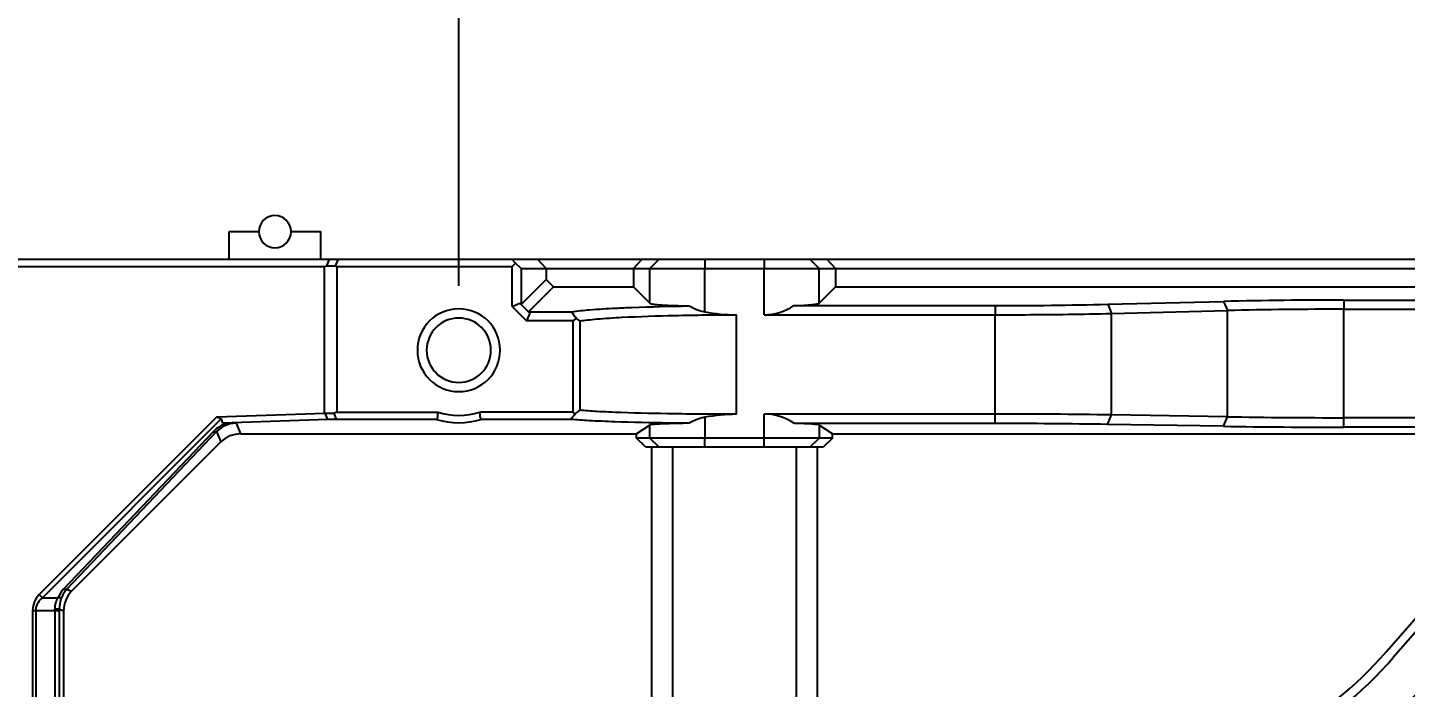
# Model space of a CAD drawing. Header units: millimetres. Extents: x -1070 to 42146, y 1440 to 12921.
# Drawn here: x 2085.7 to 2235.6, y 3474.9 to 3546.6 of the extents above; entities that cross this region are included whole.
import ezdxf

# ---------------------------------------------------------------- set-up
doc = ezdxf.new("R2010")
doc.units = ezdxf.units.MM
doc.layers.add('DIM', color=4, linetype='Continuous')
doc.layers.add('n', color=7, linetype='Continuous')
doc.styles.get("Standard").update_dxf_attribs({"font": 'arial.ttf'})
doc.dimstyles.new('ISO-200', dxfattribs={"dimtxt": 30, "dimasz": 25, "dimexe": 1.25, "dimexo": 5, "dimgap": 5, "dimtad": 1, "dimtoh": 1, "dimdec": 1, "dimdsep": 46, "dimtxsty": 'Standard', "dimcen": 2.5, "dimadec": 0, "dimazin": 0, "dimtfac": 1, "dimtdec": 1, "dimtmove": 0, "dimatfit": 3, "dimfxl": 1, "dimarcsym": 0})

# ---------------------------------------------------------------- blocks, each defined once
blk = doc.blocks.new('*D64')
at = {"layer": 'Defpoints', "color": 0, "transparency": 16777216}
for p in [(2482.58, 3665.63), (2132.58, 3513.54), (2482.58, 3513.54)]:
    blk.add_point(p, dxfattribs=at)
at = {"layer": 'DIM', "color": 0, "lineweight": -2, "transparency": 16777216}
for p, q in [((2132.58, 3518.54), (2132.58, 3666.88)), ((2157.58, 3665.63), (2457.58, 3665.63)), ((2482.58, 3518.54), (2482.58, 3666.88))]:
    blk.add_line(p, q, dxfattribs=at)
at = {"layer": 'DIM', "color": 0, "transparency": 16777216}
for points in [[(2157.58, 3669.79), (2157.58, 3661.46), (2132.58, 3665.63)], [(2457.58, 3669.79), (2457.58, 3661.46), (2482.58, 3665.63)]]:
    blk.add_solid(points, dxfattribs=at)
at = {"layer": 'DIM', "color": 0, "lineweight": -3, "transparency": 16777216, "insert": (2292.9, 3709.47), "char_height": 30, "attachment_point": 2}
blk.add_mtext('350 [1\'-1 3/4"]', dxfattribs=at)
blk = doc.blocks.new('*D65')
at = {"layer": 'Defpoints', "color": 0, "transparency": 16777216}
for p in [(2537.58, 3764.4), (2077.58, 3416.54), (2537.58, 3416.54)]:
    blk.add_point(p, dxfattribs=at)
at = {"layer": 'DIM', "color": 0, "lineweight": -2, "transparency": 16777216}
for p, q in [((2077.58, 3421.54), (2077.58, 3765.65)), ((2537.58, 3421.54), (2537.58, 3765.65)), ((2102.58, 3764.4), (2512.58, 3764.4))]:
    blk.add_line(p, q, dxfattribs=at)
at = {"layer": 'DIM', "color": 0, "transparency": 16777216}
for points in [[(2102.58, 3768.56), (2102.58, 3760.23), (2077.58, 3764.4)], [(2512.58, 3768.56), (2512.58, 3760.23), (2537.58, 3764.4)]]:
    blk.add_solid(points, dxfattribs=at)
at = {"layer": 'DIM', "color": 0, "lineweight": -3, "transparency": 16777216, "insert": (2309.75, 3808.24), "char_height": 30, "attachment_point": 2}
blk.add_mtext('460 [1\'-6 1/8"]', dxfattribs=at)

msp = doc.modelspace()

# ---------------------------------------------------------------- linework, layer by layer
at = {"layer": 'n', "color": 7, "linetype": 'Continuous', "lineweight": -3, "true_color": 0xffffff}
for p, q in [((2107.583, 3521.441), (2107.583, 3524.441)), ((2107.583, 3524.441), (2110.833, 3524.441)), ((2114.333, 3524.441), (2117.583, 3524.441)), ((2117.583, 3521.441), (2117.583, 3524.441)), ((2064.556, 3520.641), (2117.985, 3520.641)), ((2065.121, 3521.441), (2107.483, 3521.441)), ((2107.483, 3521.441), (2108.583, 3521.441)), ((2108.583, 3521.441), (2116.583, 3521.441)), ((2116.583, 3521.441), (2117.683, 3521.441)), ((2117.683, 3521.441), (2118.482, 3521.441)), ((2117.985, 3520.641), (2118.185, 3520.724)), ((2117.985, 3504.708), (2117.985, 3520.641)), ((2118.482, 3521.441), (2118.185, 3520.724)), ((2118.185, 3520.724), (2119.151, 3520.724)), ((2118.482, 3521.441), (2119.448, 3521.441)), ((2119.448, 3521.441), (2119.151, 3520.724)), ((2119.151, 3520.724), (2119.351, 3520.641)), ((2119.351, 3520.641), (2138.377, 3520.641)), ((2119.351, 3504.82), (2119.351, 3520.641)), ((2119.448, 3521.441), (2138.367, 3521.441)), ((2138.367, 3521.441), (2141.134, 3521.441)), ((2138.771, 3521.015), (2138.367, 3521.441)), ((2138.377, 3520.641), (2138.771, 3521.015)), ((2138.377, 3516.303), (2138.377, 3520.641)), ((2139.376, 3520.441), (2138.771, 3521.015)), ((2139.376, 3520.441), (2142.083, 3520.441)), ((2139.376, 3520.441), (2139.376, 3516.535)), ((2141.134, 3521.441), (2152.532, 3521.441)), ((2142.083, 3520.441), (2141.134, 3521.441)), ((2142.083, 3520.441), (2151.583, 3520.441)), ((2142.083, 3520.441), (2142.083, 3519.242)), ((2151.583, 3520.441), (2152.532, 3521.441)), ((2151.583, 3520.441), (2153.376, 3520.441)), ((2151.583, 3520.441), (2151.583, 3518.441)), ((2152.532, 3521.441), (2154.375, 3521.441)), ((2154.375, 3521.441), (2153.376, 3520.441)), ((2153.376, 3516.648), (2153.376, 3520.441)), ((2153.376, 3520.441), (2159.368, 3520.441)), ((2154.375, 3521.441), (2159.368, 3521.441)), ((2159.368, 3521.441), (2165.798, 3521.441)), ((2159.368, 3521.441), (2159.368, 3520.441)), ((2159.368, 3520.441), (2165.798, 3520.441)), ((2159.368, 3515.722), (2159.368, 3520.441)), ((2165.798, 3521.441), (2170.791, 3521.441)), ((2165.798, 3521.441), (2165.798, 3520.441)), ((2165.798, 3515.401), (2165.798, 3520.441)), ((2165.798, 3520.441), (2171.79, 3520.441)), ((2170.791, 3521.441), (2172.634, 3521.441)), ((2170.791, 3521.441), (2171.79, 3520.441)), ((2171.79, 3520.441), (2173.583, 3520.441)), ((2171.79, 3516.648), (2171.79, 3520.441)), ((2172.634, 3521.441), (2284.593, 3521.441)), ((2173.583, 3520.441), (2172.634, 3521.441)), ((2173.583, 3520.441), (2284.593, 3520.441)), ((2173.583, 3520.441), (2173.583, 3518.441)), ((2139.376, 3516.535), (2142.083, 3519.242)), ((2142.083, 3519.242), (2142.884, 3518.441)), ((2140.177, 3515.734), (2142.884, 3518.441)), ((2142.884, 3518.441), (2151.583, 3518.441)), ((2151.583, 3518.441), (2153.376, 3516.648)), ((2171.79, 3516.648), (2173.583, 3518.441)), ((2173.583, 3518.441), (2284.593, 3518.441)), ((2138.377, 3516.303), (2139.218, 3516.677)), ((2138.377, 3516.303), (2139.945, 3514.735)), ((2139.376, 3516.535), (2139.218, 3516.677)), ((2139.218, 3516.677), (2140.319, 3515.576)), ((2140.177, 3515.734), (2144.86, 3515.734)), ((2140.319, 3515.576), (2140.177, 3515.734)), ((2169.034, 3516.399), (2190.932, 3516.399)), ((2190.932, 3516.399), (2190.932, 3515.401)), ((2203.188, 3516.542), (2215.794, 3516.85)), ((2203.188, 3516.542), (2203.611, 3515.543)), ((2203.611, 3515.543), (2216.217, 3515.851)), ((2215.794, 3516.85), (2216.217, 3515.851)), ((2216.217, 3504.304), (2216.217, 3515.851)), ((2228.896, 3517.002), (2300.812, 3517.002)), ((2228.896, 3517.002), (2228.896, 3516.003)), ((2228.896, 3516.003), (2305.061, 3516.003)), ((2228.896, 3504.202), (2228.896, 3516.003)), ((2140.319, 3515.576), (2139.945, 3514.735)), ((2145.002, 3514.735), (2139.945, 3514.735)), ((2145.358, 3515.003), (2145.002, 3514.735)), ((2145.002, 3514.735), (2145.002, 3504.82)), ((2145.759, 3514.728), (2145.759, 3505.018)), ((2162.785, 3504.569), (2162.785, 3515.401)), ((2165.798, 3515.401), (2190.932, 3515.401)), ((2190.932, 3504.604), (2190.932, 3515.401)), ((2203.611, 3504.509), (2203.611, 3515.543)), ((2106.271, 3504.299), (2086.936, 3484.964)), ((2106.716, 3504.061), (2087.278, 3484.623)), ((2106.271, 3504.299), (2118.064, 3504.711)), ((2106.271, 3504.299), (2106.716, 3504.061)), ((2106.716, 3504.061), (2106.882, 3503.606)), ((2118.345, 3504.006), (2106.882, 3503.606)), ((2117.985, 3504.708), (2119.032, 3504.683)), ((2118.345, 3504.006), (2118.064, 3504.711)), ((2119.297, 3504.02), (2118.345, 3504.006)), ((2119.351, 3504.82), (2119.032, 3504.683)), ((2119.297, 3504.02), (2119.032, 3504.683)), ((2130.164, 3504.02), (2119.297, 3504.02)), ((2119.351, 3504.82), (2130.294, 3504.82)), ((2145.002, 3504.82), (2134.871, 3504.82)), ((2144.793, 3504.02), (2135.002, 3504.02)), ((2145.002, 3504.82), (2145.233, 3504.649)), ((2159.368, 3504.248), (2159.368, 3501.991)), ((2190.932, 3504.604), (2165.798, 3504.604)), ((2165.798, 3501.991), (2165.798, 3504.604)), ((2190.932, 3503.569), (2190.932, 3504.604)), ((2203.173, 3503.474), (2203.611, 3504.509)), ((2216.217, 3504.304), (2203.611, 3504.509)), ((2215.779, 3503.269), (2216.217, 3504.304)), ((2386.27, 3504.202), (2228.896, 3504.202)), ((2228.896, 3503.167), (2228.896, 3504.202)), ((2105.887, 3502.684), (2089.585, 3485.535)), ((2106.24, 3502.684), (2089.939, 3485.535)), ((2106.24, 3502.684), (2106.705, 3501.563)), ((2107.387, 3503.606), (2106.882, 3503.606)), ((2108.345, 3503.599), (2108.825, 3502.441)), ((2108.825, 3502.441), (2151.929, 3502.441)), ((2153.376, 3503.405), (2151.929, 3502.441)), ((2151.929, 3501.991), (2151.929, 3502.441)), ((2153.376, 3501.991), (2153.376, 3503.405)), ((2190.932, 3503.569), (2169.114, 3503.569)), ((2173.237, 3502.441), (2171.79, 3503.405)), ((2171.79, 3503.405), (2171.79, 3501.991)), ((2173.237, 3502.441), (2254.103, 3502.441)), ((2173.237, 3501.991), (2173.237, 3502.441)), ((2215.779, 3503.269), (2203.173, 3503.474)), ((2386.27, 3503.167), (2228.896, 3503.167)), ((2233.513, 3478.755), (2254.103, 3502.441)), ((2255.428, 3502.441), (2234.268, 3478.099)), ((2090.461, 3485.319), (2106.705, 3501.563)), ((2153.376, 3501.991), (2151.929, 3501.991)), ((2152.93, 3500.991), (2151.929, 3501.991)), ((2153.538, 3500.991), (2152.93, 3500.991)), ((2159.368, 3501.991), (2153.376, 3501.991)), ((2154.375, 3500.991), (2153.376, 3501.991)), ((2154.375, 3500.991), (2153.538, 3500.991)), ((2153.538, 3500.991), (2153.538, 3464.441)), ((2159.368, 3500.991), (2154.375, 3500.991)), ((2155.847, 3500.991), (2155.847, 3464.441)), ((2165.798, 3501.991), (2159.368, 3501.991)), ((2159.368, 3500.991), (2159.368, 3501.991)), ((2165.798, 3500.991), (2159.368, 3500.991)), ((2165.798, 3500.991), (2165.798, 3501.991)), ((2171.79, 3501.991), (2165.798, 3501.991)), ((2170.791, 3500.991), (2165.798, 3500.991)), ((2169.319, 3464.441), (2169.319, 3500.991)), ((2170.791, 3500.991), (2171.79, 3501.991)), ((2171.628, 3500.991), (2170.791, 3500.991)), ((2172.236, 3500.991), (2171.628, 3500.991)), ((2171.628, 3464.441), (2171.628, 3500.991)), ((2173.237, 3501.991), (2171.79, 3501.991)), ((2173.237, 3501.991), (2172.236, 3500.991)), ((2087.278, 3484.623), (2086.936, 3484.964)), ((2087.278, 3484.623), (2088.967, 3484.623)), ((2089.939, 3485.535), (2090.461, 3485.319)), ((2086.209, 3483.209), (2086.209, 3434.955)), ((2086.551, 3483.209), (2086.209, 3483.209)), ((2086.551, 3483.209), (2086.551, 3434.592)), ((2088.618, 3483.209), (2086.551, 3483.209)), ((2088.618, 3483.209), (2088.618, 3440.041)), ((2089.118, 3483.209), (2088.618, 3483.209)), ((2089.118, 3483.392), (2089.583, 3483.199)), ((2089.118, 3483.209), (2089.118, 3440.041)), ((2089.583, 3483.199), (2089.583, 3440.041))]:
    msp.add_line(p, q, dxfattribs=at)
for centre, radius, start, end in [((2112.583, 3524.441), 1.75, 0, 180), ((2112.583, 3524.441), 1.75, 180, 0), ((2132.583, 3511.541), 4.5, 0, 180), ((2200.764, 3553.314), 67.362, 213.9097, 214.66197), ((2191.028, 4035.639), 519.24, 269.98941, 271.34192), ((2228.49, 2988.01), 528.992, 89.9561, 91.37523), ((2228.504, 3020.527), 495.476, 89.95472, 91.42098), ((2132.583, 3511.541), 3.5, 0, 180), ((2164.006, 3541.754), 32.609, 235.1192, 235.97317), ((2132.583, 3511.541), 4.5, 180, 0), ((2132.583, 3511.541), 3.5, 180, 0), ((2132.583, 3511.541), 7.9, 252.19458, 287.80541), ((2132.583, 3511.541), 7.1, 251.20012, 288.79851), ((2198.806, 3466.646), 65.682, 144.64929, 145.31864), ((2164.831, 3477.3), 33.645, 124.5322, 125.62547), ((2191.324, 2708.868), 795.736, 89.115282, 90.028217), ((2228.963, 4304.239), 800.037, 269.087114, 269.995145), ((2107.384, 3436.452), 67.154, 89.18022, 89.99786), ((2191.311, 2761.939), 741.629, 89.083574, 90.029305), ((2228.792, 4336.94), 833.773, 269.105758, 270.007121), ((2092.029, 3483.213), 3.371, 136.46254, 155.27842), ((2092.03, 3483.565), 2.874, 136.70953, 155.61105), ((2042.936, 3483.209), 45.683, 359.99985, 0.18355), ((2017.856, 3483.209), 71.262, 359.99976, 0.14696), ((2201.815, 3506.309), 42, 278, 319), ((2201.815, 3506.309), 43, 278, 319), ((2201.815, 3506.309), 47.5, 278, 319)]:
    msp.add_arc(centre, radius, start, end, dxfattribs=at)
for centre, major_axis, ratio, start_param, end_param in [((2165.798, 3521.723), (0, 6.323), 0.9489646, -3.1415927, -2.57188), ((2165.798, 3516.664), (6, 0), 0.0524078, -1.0010837, -0.0523599), ((2165.798, 3498.39), (0, 6.213), 0.9656888, -0.5855018, 0), ((2108.826, 3499.439), (-1.149, 2.774), 0.9992864, -0.3924468, 0.3924468), ((2165.798, 3503.394), (6, 0), 0.0349208, 0.0523599, 0.9852945), ((2092.585, 3483.197), (2.774, -1.149), 0.9992864, 2.7491459, 3.5340394)]:
    msp.add_ellipse(centre, major_axis=major_axis, ratio=ratio, start_param=start_param, end_param=end_param, dxfattribs=at)
for points, knots in [([(2144.86, 3515.734), (2145.508, 3515.83), (2147.105, 3515.979), (2148.704, 3516.076), (2149.649, 3516.123)], [0, 0, 0, 0, 0.4093741, 1, 1, 1, 1]), ([(2149.649, 3516.123), (2150.241, 3516.153), (2152.913, 3516.269), (2155.587, 3516.332), (2157.668, 3516.363)], [0, 0, 0, 0, 0.2215939, 1, 1, 1, 1]), ([(2153.376, 3516.648), (2153.387, 3516.636), (2153.428, 3516.618), (2153.505, 3516.596), (2153.618, 3516.573), (2153.833, 3516.54), (2154.183, 3516.504), (2154.693, 3516.465), (2155.314, 3516.431), (2156.031, 3516.401), (2156.826, 3516.378), (2157.381, 3516.367), (2157.668, 3516.363)], [0, 0, 0, 0, 0.0111906, 0.0298993, 0.0563727, 0.0905968, 0.1817094, 0.3011638, 0.4463427, 0.6139591, 0.8002227, 1, 1, 1, 1]), ([(2157.668, 3516.363), (2157.798, 3516.288), (2158.335, 3516.006), (2158.918, 3515.805), (2159.368, 3515.722)], [0, 0, 0, 0, 0.2468188, 1, 1, 1, 1]), ([(2145.759, 3514.728), (2146.029, 3514.772), (2146.649, 3514.851), (2148.175, 3514.998), (2149.433, 3515.077), (2150.34, 3515.124)], [0, 0, 0, 0, 0.1787315, 0.407303, 1, 1, 1, 1]), ([(2150.34, 3515.124), (2152.252, 3515.223), (2156.4, 3515.36), (2160.549, 3515.401), (2162.785, 3515.401)], [0, 0, 0, 0, 0.4612655, 1, 1, 1, 1]), ([(2190.932, 3515.401), (2192.021, 3515.401), (2196.247, 3515.414), (2200.474, 3515.468), (2203.611, 3515.543)], [0, 0, 0, 0, 0.2575792, 1, 1, 1, 1]), ([(2130.294, 3504.82), (2130.29, 3504.752), (2130.28, 3504.634), (2130.279, 3504.465), (2130.282, 3504.259), (2130.22, 3504.108), (2130.164, 3504.02)], [0, 0, 0, 0, 0.2473402, 0.4330527, 0.6185847, 1, 1, 1, 1]), ([(2134.871, 3504.82), (2134.875, 3504.752), (2134.885, 3504.634), (2134.886, 3504.465), (2134.884, 3504.259), (2134.946, 3504.108), (2135.002, 3504.02)], [0, 0, 0, 0, 0.2473191, 0.4330255, 0.6185478, 1, 1, 1, 1]), ([(2149.559, 3503.757), (2148.615, 3503.789), (2147.025, 3503.854), (2145.436, 3503.954), (2144.793, 3504.02)], [0, 0, 0, 0, 0.5936572, 1, 1, 1, 1]), ([(2150.255, 3504.756), (2149.366, 3504.788), (2147.866, 3504.853), (2146.367, 3504.952), (2145.759, 3505.018)], [0, 0, 0, 0, 0.5926267, 1, 1, 1, 1]), ([(2157.638, 3503.595), (2156.898, 3503.602), (2154.205, 3503.635), (2151.512, 3503.691), (2149.559, 3503.757)], [0, 0, 0, 0, 0.274615, 1, 1, 1, 1]), ([(2162.785, 3504.569), (2160.531, 3504.569), (2156.354, 3504.596), (2152.178, 3504.69), (2150.255, 3504.756)], [0, 0, 0, 0, 0.5394718, 1, 1, 1, 1]), ([(2159.368, 3504.248), (2159.214, 3504.22), (2158.612, 3504.076), (2158.039, 3503.824), (2157.638, 3503.595)], [0, 0, 0, 0, 0.2530456, 1, 1, 1, 1]), ([(2107.387, 3503.606), (2107.09, 3503.518), (2106.544, 3503.269), (2106.082, 3502.889), (2105.887, 3502.684)], [0, 0, 0, 0, 0.5221477, 1, 1, 1, 1]), ([(2106.24, 3502.684), (2106.201, 3502.648), (2106.07, 3502.614), (2105.95, 3502.654), (2105.887, 3502.684)], [0, 0, 0, 0, 0.4331345, 1, 1, 1, 1]), ([(2108.345, 3503.599), (2107.925, 3503.599), (2107.133, 3503.422), (2106.488, 3502.947), (2106.24, 3502.684)], [0, 0, 0, 0, 0.5376946, 1, 1, 1, 1]), ([(2157.638, 3503.595), (2157.353, 3503.592), (2156.802, 3503.584), (2156.012, 3503.569), (2155.3, 3503.549), (2154.684, 3503.526), (2154.178, 3503.501), (2153.83, 3503.476), (2153.616, 3503.454), (2153.505, 3503.44), (2153.429, 3503.424), (2153.388, 3503.413), (2153.376, 3503.405)], [0, 0, 0, 0, 0.2003875, 0.3871101, 0.5550544, 0.7004332, 0.8199508, 0.9109543, 0.9450298, 0.9712592, 0.9895645, 1, 1, 1, 1]), ([(2086.936, 3484.964), (2086.721, 3484.749), (2086.346, 3484.203), (2086.211, 3483.55), (2086.209, 3483.209)], [0, 0, 0, 0, 0.4716195, 1, 1, 1, 1]), ([(2087.278, 3484.623), (2087.076, 3484.46), (2086.803, 3484.151), (2086.588, 3483.644), (2086.55, 3483.355), (2086.551, 3483.209)], [0, 0, 0, 0, 0.4748546, 0.7323011, 1, 1, 1, 1]), ([(2088.967, 3484.623), (2088.864, 3484.444), (2088.684, 3484.036), (2088.617, 3483.591), (2088.618, 3483.355)], [0, 0, 0, 0, 0.4656363, 1, 1, 1, 1]), ([(2089.413, 3484.751), (2089.378, 3484.689), (2089.224, 3484.591), (2089.055, 3484.602), (2088.967, 3484.623)], [0, 0, 0, 0, 0.4425406, 1, 1, 1, 1]), ([(2089.413, 3484.751), (2089.372, 3484.661), (2089.198, 3484.229), (2089.116, 3483.758), (2089.118, 3483.392)], [0, 0, 0, 0, 0.2132891, 1, 1, 1, 1]), ([(2089.939, 3485.535), (2089.899, 3485.5), (2089.768, 3485.465), (2089.648, 3485.505), (2089.585, 3485.535)], [0, 0, 0, 0, 0.4331347, 1, 1, 1, 1]), ([(2089.118, 3483.392), (2089.116, 3483.387), (2089.098, 3483.383), (2089.07, 3483.376), (2089.022, 3483.371), (2088.933, 3483.363), (2088.796, 3483.357), (2088.68, 3483.355), (2088.618, 3483.355)], [0, 0, 0, 0, 0.0285755, 0.090472, 0.1849217, 0.3090749, 0.6280992, 1, 1, 1, 1])]:
    msp.add_open_spline(points, degree=3, knots=knots, dxfattribs=at)
for points in [[(2159.368, 3515.722), (2160.492, 3515.512), (2161.641, 3515.401), (2162.785, 3515.401)], [(2162.785, 3504.569), (2161.641, 3504.569), (2160.492, 3504.458), (2159.368, 3504.248)]]:
    msp.add_open_spline(points, degree=3, dxfattribs=at)

# ---------------------------------------------------------------- dimensions: what is measured, and where the dimension line sits
at = {"layer": 'DIM', "color": 7, "lineweight": -3}
for base, p1, p2, picture, middle in [((2537.583, 3764.397), (2077.583, 3416.541), (2537.583, 3416.541), '*D65', (2309.75, 3764.397)), ((2482.583, 3665.627), (2132.583, 3513.541), (2482.583, 3513.541), '*D64', (2292.895, 3665.627))]:
    dim = msp.add_linear_dim(base=base, p1=p1, p2=p2, dimstyle='ISO-200', dxfattribs=at)
    dim.commit()
    dim.dimension.update_dxf_attribs({"geometry": picture, "text_midpoint": middle, "dimtype": 160})

doc.saveas('drawing.dxf')
